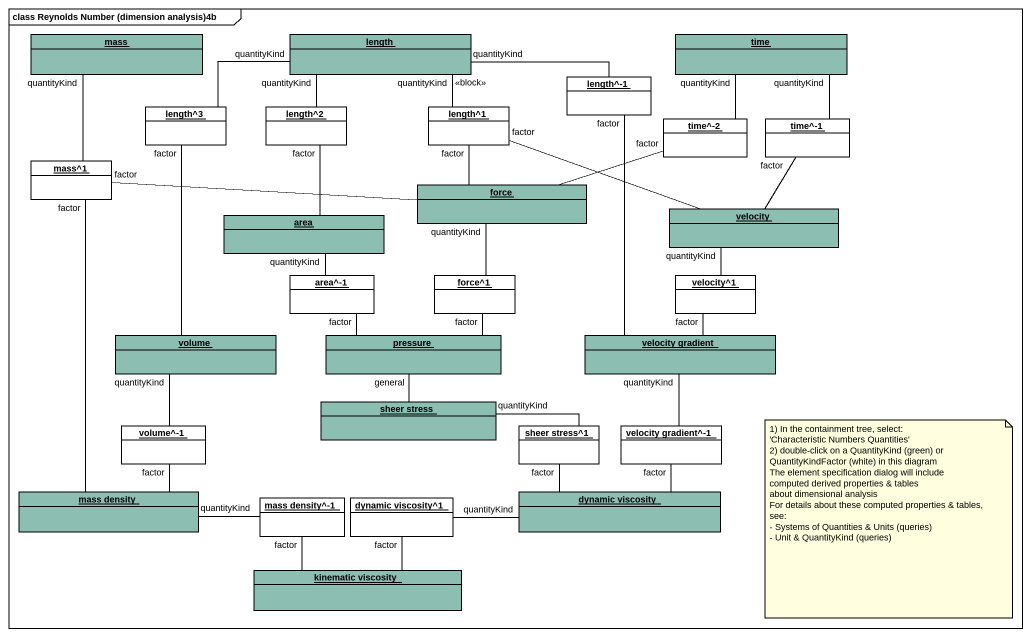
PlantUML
@startuml
mainframe class Reynolds Number (dimension analysis)4b
hide circle
hide empty members
object mass #8CBEB2
object length #8CBEB2
object time #8CBEB2
object "length^-1" as length_1 #FFFFFF
object "length^3" as length_3 #FFFFFF
object "length^2" as length_2 #FFFFFF
object "length^1" as length_1_2 #FFFFFF
object "time^-2" as time_2 #FFFFFF
object "time^-1" as time_1 #FFFFFF
object "mass^1" as mass_1 #FFFFFF
object force #8CBEB2
object area #8CBEB2
object velocity #8CBEB2
object "area^-1" as area_1 #FFFFFF
object "force^1" as force_1 #FFFFFF
object "velocity^1" as velocity_1 #FFFFFF
object volume #8CBEB2
object pressure #8CBEB2
object "velocity gradient" as velocity_gradient #8CBEB2
object "volume^-1" as volume_1 #FFFFFF
object "sheer stress" as sheer_stress #8CBEB2
object "sheer stress^1" as sheer_stress_1 #FFFFFF
object "velocity gradient^-1" as velocity_gradient_1 #FFFFFF
object "mass density" as mass_density #8CBEB2
object "mass density^-1" as mass_density_1 #FFFFFF
object "dynamic viscosity^1" as dynamic_viscosity_1 #FFFFFF
object "dynamic viscosity" as dynamic_viscosity #8CBEB2
object "kinematic viscosity" as kinematic_viscosity #8CBEB2
mass -- mass_1 : quantityKind
length -right- length_1 : quantityKind
length -left- length_3 : quantityKind
length -- length_2 : quantityKind
length -- length_1_2 : <<block>>\nquantityKind
time -- time_2 : quantityKind
time -- time_1 : quantityKind
length_1 -- velocity_gradient : factor
length_3 -- volume : factor
length_2 -- area : factor
length_1_2 -- force : factor
length_1_2 -right- velocity : factor
time_2 -left- force : factor
time_1 -- velocity : factor
mass_1 -right- force : factor
mass_1 -- mass_density : factor
force -- force_1 : quantityKind
area -- area_1 : quantityKind
velocity -- velocity_1 : quantityKind
area_1 -- pressure : factor
force_1 -- pressure : factor
velocity_1 -- velocity_gradient : factor
volume -- volume_1 : quantityKind
velocity_gradient -- velocity_gradient_1 : quantityKind
volume_1 -- mass_density : factor
sheer_stress -up- pressure : general
sheer_stress -right- sheer_stress_1 : quantityKind
sheer_stress_1 -- dynamic_viscosity : factor
velocity_gradient_1 -- dynamic_viscosity : factor
mass_density -right- mass_density_1 : quantityKind
mass_density_1 -- kinematic_viscosity : factor
dynamic_viscosity_1 -- kinematic_viscosity : factor
dynamic_viscosity -left- dynamic_viscosity_1 : quantityKind
note as N1
  1) In the containment tree, select:
  ~'Characteristic Numbers Quantities'
  2) double-click on a QuantityKind (green) or QuantityKindFactor (white) in this diagram
  The element specification dialog will include
  computed derived properties & tables
  about dimensional analysis
  For details about these computed properties & tables, see:
  - Systems of Quantities & Units (queries)
  - Unit & QuantityKind (queries)
end note
@enduml
